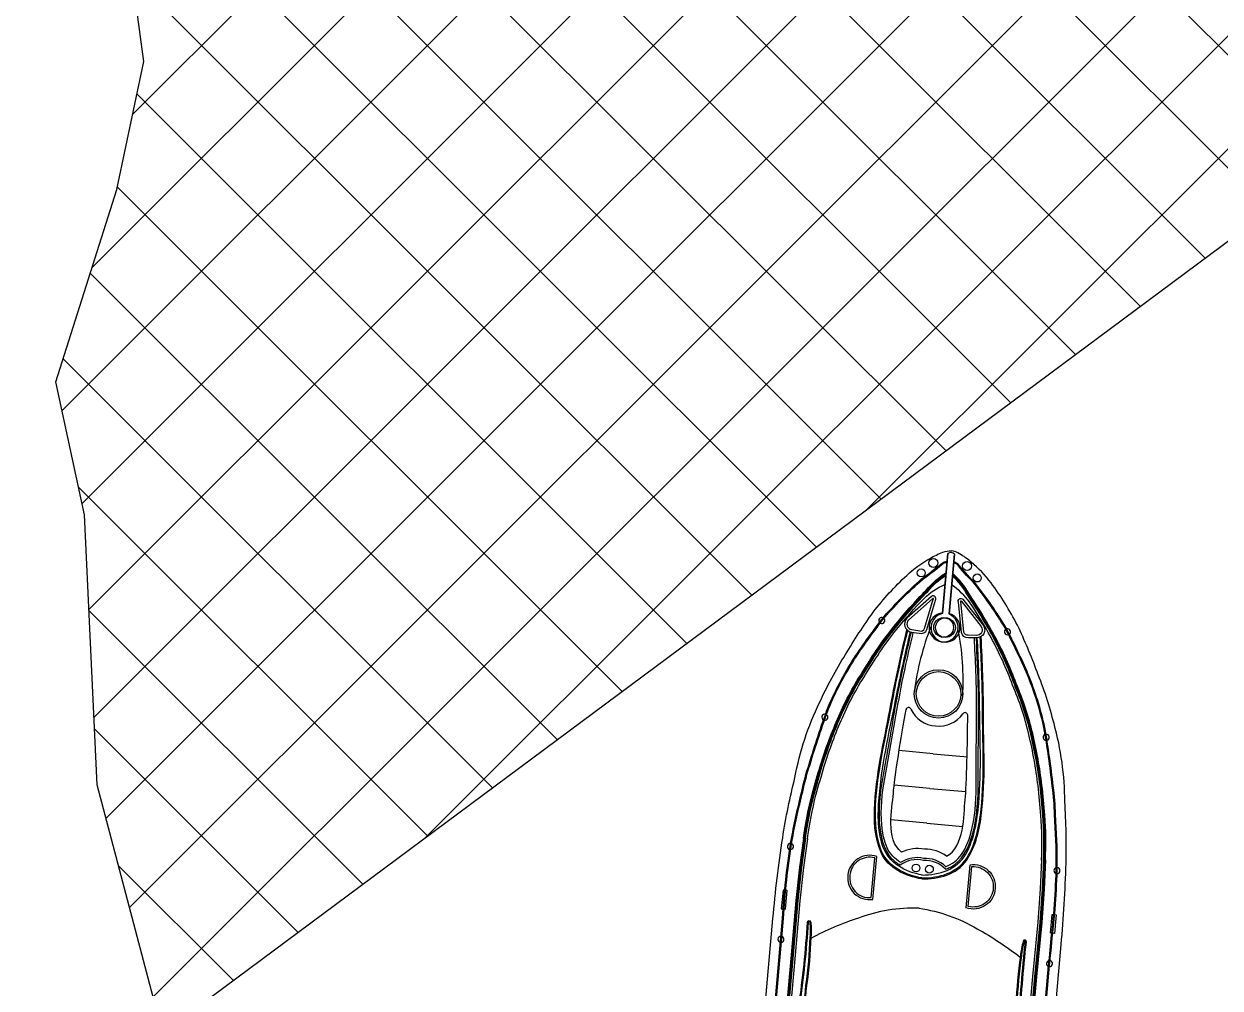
# Model space of a CAD drawing. Header units: metres. Extents: x 280204 to 282207, y 2050748 to 2054482.
# Drawn here: x 281516.3 to 281609.8, y 2051424.2 to 2051499.7 of the extents above; entities that cross this region are included whole.
import ezdxf

# ---------------------------------------------------------------- set-up
doc = ezdxf.new("R2010")
doc.units = ezdxf.units.M
doc.header["$MEASUREMENT"] = 0
doc.layers.add('PORT', color=5, linetype='Continuous')

msp = doc.modelspace()

# ---------------------------------------------------------------- linework, layer by layer
at = {"color": 32, "true_color": 0xcd6928}
for p, q in [((281587.384, 2051442.523), (281584.702, 2051442.766)), ((281587.384, 2051442.523), (281590.066, 2051442.281)), ((281587.138, 2051439.807), (281584.339, 2051440.06)), ((281587.138, 2051439.807), (281589.938, 2051439.554)), ((281586.893, 2051437.091), (281584.086, 2051437.345)), ((281586.893, 2051437.091), (281589.7, 2051436.837))]:
    msp.add_line(p, q, dxfattribs=at)
for points in [[(281582.814, 2051391.976, -0.01736), (281576.569, 2051392.691, -0.12634), (281573.695, 2051393.802, -0.172899), (281572.559, 2051397.74, -0.013884), (281572.736, 2051401.145, -0.008973), (281572.948, 2051406.01, -0.01509), (281573.298, 2051411.567, 0.002245), (281574.014, 2051420.121, -0.003342), (281574.853, 2051429.613, -0.016984), (281575.617, 2051435.947, -0.024546), (281576.577, 2051440.666, -0.067942), (281578.502, 2051446.535, -0.033948), (281580.534, 2051450.291, -0.022001), (281582.705, 2051453.61, -0.042872), (281585.327, 2051456.487, -0.059514), (281587.144, 2051457.816, -0.046364), (281588.152, 2051458.291, -0.104882), (281588.82, 2051458.407, -0.104882)], [(281582.814, 2051391.976, 0.01736), (281589.085, 2051391.56, 0.12634), (281592.112, 2051392.137, 0.172899), (281593.936, 2051395.807, 0.013884), (281594.372, 2051399.189, 0.008973), (281595.036, 2051404.012, 0.01509), (281595.688, 2051409.543, -0.002245), (281596.519, 2051418.086, 0.003342), (281597.396, 2051427.575, 0.016984), (281597.781, 2051433.943, 0.024546), (281597.682, 2051438.758, 0.067942), (281596.841, 2051444.877, 0.033948), (281595.516, 2051448.937, 0.022001), (281593.975, 2051452.591, 0.042872), (281591.912, 2051455.892, 0.059514), (281590.363, 2051457.525, 0.046364), (281589.457, 2051458.173, 0.104882), (281588.82, 2051458.407, 0.104882)], [(281573.677, 2051406.286, 0.006425), (281574.08, 2051411.522, 0.002217), (281574.794, 2051420.06, -0.003368), (281575.603, 2051429.628, -0.024633), (281576.255, 2051435.642, -0.015037), (281577.104, 2051439.553, -0.025439), (281577.679, 2051441.709, -0.013843), (281579.149, 2051446.115, -0.040266), (281581.171, 2051449.967, -0.016729), (281583.549, 2051453.267, -0.029739), (281586.477, 2051456.203, 0.01525), (281588.02, 2051457.395, -0.132389), (281588.336, 2051457.556, -0.028442), (281588.476, 2051457.586, -0.028442)], [(281573.753, 2051406.279, 0.006424), (281574.157, 2051411.516, 0.002217), (281574.87, 2051420.054, -0.003368), (281575.68, 2051429.622, -0.024633), (281576.33, 2051435.629, -0.015038), (281577.179, 2051439.535, -0.025461), (281577.753, 2051441.686, -0.013839), (281579.22, 2051446.087, -0.040238), (281581.235, 2051449.925, -0.016715), (281583.608, 2051453.218, -0.029693), (281586.525, 2051456.143, 0.015234), (281588.07, 2051457.337, -0.134036), (281588.354, 2051457.482, -0.024879), (281588.469, 2051457.507, -0.024879)], [(281594.293, 2051404.422, -0.006424), (281594.835, 2051409.647, -0.002217), (281595.664, 2051418.174, 0.003368), (281596.585, 2051427.732, 0.024633), (281597.022, 2051433.758, 0.015038), (281596.887, 2051437.753, 0.025461), (281596.709, 2051439.972, 0.013839), (281596.054, 2051444.564, 0.040238), (281594.761, 2051448.702, 0.016715), (281593.017, 2051452.367, 0.029693), (281590.672, 2051455.768, -0.015234), (281589.366, 2051457.219, 0.134036), (281589.113, 2051457.413, 0.024879), (281589.004, 2051457.459, 0.024879)], [(281594.369, 2051404.415, -0.006425), (281594.911, 2051409.639, -0.002217), (281595.74, 2051418.166, 0.003368), (281596.661, 2051427.724, 0.024633), (281597.099, 2051433.758, 0.015037), (281596.964, 2051437.757, 0.025439), (281596.785, 2051439.981, 0.013843), (281596.13, 2051444.579, 0.040266), (281594.832, 2051448.732, 0.016729), (281593.084, 2051452.405, 0.029739), (281590.73, 2051455.818, -0.01525), (281589.426, 2051457.268, 0.132389), (281589.144, 2051457.483, 0.028442), (281589.011, 2051457.538, 0.028442)], [(281577.247, 2051435.895, -0.031596), (281577.924, 2051439.364, -0.004928), (281578.566, 2051441.628, -0.02844), (281580.003, 2051445.466, -0.042875), (281581.973, 2051449.089, -0.035347), (281584.314, 2051452.475, -0.024093), (281586.851, 2051455.336, -0.079837), (281588.394, 2051456.681)], [(281577.323, 2051435.885, -0.031592), (281577.998, 2051439.345, -0.004926), (281578.639, 2051441.606, -0.028436), (281580.073, 2051445.436, -0.042895), (281582.038, 2051449.048, -0.035363), (281584.374, 2051452.426, -0.024111), (281586.908, 2051455.284, -0.077658), (281588.385, 2051456.585, -0.077658)], [(281577.399, 2051435.875, -0.031588), (281578.072, 2051439.325, -0.004924), (281578.713, 2051441.584, -0.028433), (281580.144, 2051445.405, -0.042917), (281582.103, 2051449.007, -0.035379), (281584.434, 2051452.378, -0.02413), (281586.965, 2051455.233, -0.075408), (281588.377, 2051456.488, -0.075408)], [(281596.014, 2051434.192, 0.031588), (281595.971, 2051437.706, 0.004924), (281595.746, 2051440.044, 0.028433), (281595.024, 2051444.059, 0.042917), (281593.742, 2051447.955, 0.035379), (281592.054, 2051451.689, 0.02413), (281590.076, 2051454.952, 0.075408), (281588.912, 2051456.439, 0.075408)], [(281596.091, 2051434.188, 0.031592), (281596.048, 2051437.713, 0.004926), (281595.822, 2051440.053, 0.028436), (281595.098, 2051444.077, 0.042895), (281593.813, 2051447.983, 0.035363), (281592.121, 2051451.726, 0.024111), (281590.141, 2051454.992, 0.077658), (281588.921, 2051456.536, 0.077658)], [(281596.167, 2051434.184, 0.031596), (281596.124, 2051437.719, 0.004928), (281595.898, 2051440.061, 0.02844), (281595.173, 2051444.095, 0.042875), (281593.885, 2051448.012, 0.035347), (281592.189, 2051451.762, 0.024093), (281590.207, 2051455.032, 0.079837), (281588.93, 2051456.632)], [(281577.552, 2051435.855, -0.031581), (281578.22, 2051439.285, -0.00492), (281578.86, 2051441.54, -0.028426), (281580.284, 2051445.343, -0.042959), (281582.234, 2051448.926, -0.035411), (281584.553, 2051452.282, -0.028829), (281586.676, 2051454.68, -0.092336), (281588.312, 2051455.77, -0.080328)], [(281595.861, 2051434.2, 0.031581), (281595.818, 2051437.694, 0.00492), (281595.593, 2051440.027, 0.028426), (281594.874, 2051444.024, 0.042959), (281593.599, 2051447.898, 0.035411), (281591.919, 2051451.616, 0.028829), (281590.261, 2051454.356, 0.092336), (281588.847, 2051455.721, 0.080328)], [(281585.69, 2051452.048), (281586.3, 2051451.948, 0.382221), (281586.901, 2051452.253), (281587.57, 2051454.545, 0.786544), (281587.261, 2051454.841), (281585.331, 2051453.128, 0.616464), (281585.69, 2051452.048, 3.844907)], [(281590.759, 2051451.59), (281590.141, 2051451.601, -0.382221), (281589.604, 2051452.009), (281589.357, 2051454.383, -0.786544), (281589.715, 2051454.619), (281591.306, 2051452.588, -0.616464), (281590.759, 2051451.59, -3.844907)], [(281577.247, 2051435.895), (281576.936, 2051433.649), (281576.646, 2051431.042), (281576.288, 2051426.786), (281575.76, 2051420.943), (281575.02, 2051411.564, -0.002601), (281574.672, 2051406.467, 0.004411), (281574.372, 2051402.133, 0.013009), (281574.304, 2051399.143, 0.113396), (281574.725, 2051397.503, 0.146005), (281575.443, 2051396.761, 1.595219)], [(281577.323, 2051435.885), (281577.012, 2051433.64), (281576.722, 2051431.035), (281576.365, 2051426.779), (281575.836, 2051420.937), (281575.097, 2051411.559, -0.002601), (281574.748, 2051406.461, 0.004411), (281574.449, 2051402.129, 0.013003), (281574.381, 2051399.144, 0.113337), (281574.793, 2051397.538, 0.144821), (281575.466, 2051396.837, 0.138987)], [(281577.399, 2051435.874), (281577.088, 2051433.63), (281576.799, 2051431.027), (281576.441, 2051426.773), (281575.913, 2051420.93), (281575.173, 2051411.553, -0.002601), (281574.825, 2051406.455, 0.00441), (281574.525, 2051402.124, 0.012997), (281574.458, 2051399.145, 0.113276), (281574.862, 2051397.573, 0.142458), (281575.491, 2051396.911, 0.142458)], [(281577.551, 2051435.853), (281577.241, 2051433.611), (281576.952, 2051431.013), (281576.594, 2051426.759), (281576.066, 2051420.918), (281575.327, 2051411.542, -0.002601), (281574.978, 2051406.443, 0.00441), (281574.679, 2051402.116, 0.002867), (281574.651, 2051401.461, 0.002867)], [(281582.677, 2051431.12), (281582.981, 2051434.483, 0.483063), (281580.716, 2051433.028, 0.50024), (281582.677, 2051431.12, 0.418424)], [(281589.969, 2051430.461), (281590.273, 2051433.824, -0.483063), (281592.241, 2051431.986, -0.50024), (281589.969, 2051430.461, -0.418424)], [(281596.014, 2051434.191), (281595.918, 2051431.928), (281595.735, 2051429.315), (281595.324, 2051425.065), (281594.796, 2051419.223), (281593.841, 2051409.865, 0.002601), (281593.27, 2051404.787, -0.00441), (281592.788, 2051400.473, -0.012997), (281592.32, 2051397.53, -0.113276), (281591.641, 2051396.056, -0.142458), (281590.902, 2051395.518, -0.142458)], [(281596.091, 2051434.188), (281595.994, 2051431.923), (281595.812, 2051429.309), (281595.4, 2051425.058), (281594.872, 2051419.216), (281593.918, 2051409.857, 0.002601), (281593.346, 2051404.779, -0.004411), (281592.864, 2051400.464, -0.013003), (281592.395, 2051397.515, -0.113337), (281591.701, 2051396.009, -0.144821), (281590.913, 2051395.44, -0.138987)], [(281596.167, 2051434.184), (281596.071, 2051431.919), (281595.888, 2051429.303), (281595.477, 2051425.051), (281594.949, 2051419.208), (281593.994, 2051409.849, 0.002601), (281593.422, 2051404.771, -0.004411), (281592.94, 2051400.454, -0.013009), (281592.471, 2051397.5, -0.113396), (281591.762, 2051395.963, -0.146005), (281590.923, 2051395.361, -1.595219)], [(281595.861, 2051434.197), (281595.764, 2051431.936), (281595.582, 2051429.328), (281595.171, 2051425.08), (281594.643, 2051419.238), (281593.689, 2051409.882, 0.002601), (281593.117, 2051404.803, -0.00441), (281592.635, 2051400.493, -0.002867), (281592.546, 2051399.843, -0.002867)], [(281586.29, 2051430.425, 0.096403), (281581.533, 2051429.659, 0.040538), (281577.818, 2051428.069, 1.92312)], [(281586.29, 2051430.425, -0.096403), (281590.832, 2051428.818, -0.040538), (281594.202, 2051426.588, -1.92312)], [(281581.952, 2051398.809), (281580.566, 2051398.934, -0.202722), (281575.992, 2051401.394, -0.178768), (281575.238, 2051403.801, 0.010028), (281575.566, 2051408.564, -0.005356), (281576.211, 2051416.416, -0.016605), (281576.883, 2051422.753, 0.018921), (281577.558, 2051429.33, -0.925873), (281577.817, 2051429.345, -0.041202), (281577.822, 2051428.164, -0.024461), (281577.487, 2051424.389, 0.012888), (281576.873, 2051417.112, -0.019359), (281576.405, 2051412.864, 0.002375), (281575.861, 2051407.949, -0.006386), (281575.603, 2051404.812, -0.013656), (281575.474, 2051403.557, -0.862706), (281575.234, 2051403.552, 0.648089)], [(281575.311, 2051403.561, -0.016488), (281575.315, 2051403.796, 0.010023), (281575.643, 2051408.56, -0.005356), (281576.287, 2051416.41, -0.016607), (281576.959, 2051422.742, 0.018921), (281577.635, 2051429.325, 0.01143), (281577.635, 2051429.328, -0.913283), (281577.74, 2051429.336, -0.041174), (281577.745, 2051428.169, -0.024478), (281577.411, 2051424.398, 0.012889), (281576.796, 2051417.117, -0.019362), (281576.329, 2051412.874, 0.002377), (281575.785, 2051407.955, -0.006391), (281575.527, 2051404.818, -0.013664), (281575.398, 2051403.567, 0.000701), (281575.398, 2051403.567, -0.819976), (281575.311, 2051403.561, -0.819976)], [(281584.754, 2051398.555), (281586.273, 2051398.418, 0.202722), (281591.213, 2051400.018, 0.178768), (281592.387, 2051402.25, -0.010028), (281592.919, 2051406.995, 0.005356), (281593.693, 2051414.835, 0.016605), (281594.168, 2051421.19, -0.018921), (281594.684, 2051427.781, 0.925873), (281594.432, 2051427.842, 0.041202), (281594.215, 2051426.682, 0.024461), (281593.867, 2051422.908, -0.012888), (281593.167, 2051415.639, 0.019359), (281592.864, 2051411.375, -0.002375), (281592.518, 2051406.443, 0.006386), (281592.209, 2051403.31, 0.013656), (281592.111, 2051402.053, 0.862706), (281592.347, 2051402.005, -0.648089)], [(281592.273, 2051402.027, 0.016488), (281592.311, 2051402.259, -0.010023), (281592.843, 2051407.005, 0.005356), (281593.616, 2051414.843, 0.016607), (281594.092, 2051421.193, -0.018921), (281594.608, 2051427.79, -0.01143), (281594.608, 2051427.793, 0.913283), (281594.506, 2051427.82, 0.041174), (281594.291, 2051426.673, 0.024478), (281593.944, 2051422.903, -0.012889), (281593.243, 2051415.63, 0.019362), (281592.941, 2051411.372, -0.002377), (281592.594, 2051406.435, 0.006391), (281592.286, 2051403.303, 0.013664), (281592.188, 2051402.049, -0.000701), (281592.188, 2051402.049, 0.819976), (281592.273, 2051402.027, 0.819976)]]:
    msp.add_lwpolyline(points, format="xyb", dxfattribs=at)
for points in [[(281588.532, 2051458.206), (281588.106, 2051453.498)], [(281588.11, 2051453.534), (281588.532, 2051458.206)], [(281589.067, 2051458.157), (281588.642, 2051453.45)], [(281588.645, 2051453.486), (281589.067, 2051458.157)], [(281575.772, 2051431.833), (281575.64, 2051431.845), (281575.508, 2051430.388), (281575.651, 2051430.375)], [(281575.728, 2051430.368), (281575.828, 2051430.359), (281575.96, 2051431.816), (281575.849, 2051431.826)], [(281596.671, 2051428.474), (281596.57, 2051428.483), (281596.702, 2051429.94), (281596.813, 2051429.93)], [(281596.89, 2051429.923), (281597.022, 2051429.911), (281596.89, 2051428.454), (281596.747, 2051428.467)]]:
    msp.add_lwpolyline(points, dxfattribs=at)
for points in [[(281585.719, 2051452.238), (281586.341, 2051452.136, 0.383069), (281586.72, 2051452.316), (281587.396, 2051454.632, 0.853636), (281587.371, 2051454.683), (281585.463, 2051452.989, 0.613527)], [(281590.764, 2051451.782), (281590.134, 2051451.793, -0.383069), (281589.794, 2051452.038), (281589.544, 2051454.438, -0.853636), (281589.577, 2051454.483), (281591.151, 2051452.475, -0.613527)], [(281582.535, 2051431.258), (281582.817, 2051434.372, 0.460147), (281580.868, 2051433.011, 0.47706)], [(281590.133, 2051430.571), (281590.415, 2051433.685, -0.460147), (281592.088, 2051431.996, -0.47706)]]:
    msp.add_lwpolyline(points, format="xyb", close=True, dxfattribs=at)
for centre, radius in [((281587.407, 2051457.459), 0.349), ((281586.451, 2051456.677), 0.313), ((281590.04, 2051457.221), 0.349), ((281590.841, 2051456.28), 0.313), ((281588.203, 2051452.407), 0.771), ((281588.351, 2051452.393), 0.771), ((281587.807, 2051447.205), 1.896), ((281587.807, 2051447.205), 1.896), ((281587.807, 2051447.205), 1.743), ((281587.807, 2051447.205), 1.743), ((281586.048, 2051433.578), 0.305), ((281587.094, 2051433.483), 0.305)]:
    msp.add_circle(centre, radius, dxfattribs=at)
for centre, radius, start, end in [((281588.767, 2051457.814), 0.456, 48.74084, 120.92612), ((281588.767, 2051457.814), 0.456, 48.74084, 120.92612), ((281583.374, 2051452.955), 0.237, 65.06391, 220.20596), ((281583.374, 2051452.955), 0.237, 238.84372, 46.42614), ((281588.203, 2051452.407), 1.132, 94.71745, 67.16701), ((281588.351, 2051452.393), 1.132, 102.49995, 74.94951), ((281605.922, 2051445.002), 20.143, 158.16086, 173.23167), ((281569.591, 2051448.287), 20.143, 356.43529, 11.5061), ((281593.2, 2051452.066), 0.237, 123.24082, 290.82324), ((281593.2, 2051452.066), 0.237, 309.461, 104.60305), ((281578.911, 2051445.379), 0.237, 76.44933, 244.545), ((281578.911, 2051445.379), 0.237, 263.18006, 57.81427), ((281585.462, 2051445.937), 0.202, 24.02809, 170.49583), ((281587.717, 2051446.975), 2.281, 204.77271, 266.57383), ((281587.855, 2051446.963), 2.281, 263.09313, 324.89425), ((281589.887, 2051445.537), 0.202, 359.17113, 145.63887), ((281596.232, 2051443.813), 0.237, 111.85269, 266.4869), ((281596.232, 2051443.813), 0.237, 285.12196, 93.21763), ((281576.215, 2051435.256), 0.237, 86.15304, 256.55963), ((281576.215, 2051435.256), 0.237, 275.21852, 67.49415), ((281586.114, 2051432.088), 2.3, 76.12194, 123.87169), ((281586.161, 2051432.204), 2.894, 79.107, 115.70934), ((281586.762, 2051432.03), 2.3, 45.79527, 93.54502), ((281586.736, 2051432.152), 2.894, 53.95762, 90.55996), ((281586.114, 2051432.088), 2.146, 76.12194, 127.32906), ((281586.762, 2051432.03), 2.146, 42.3379, 93.54502), ((281597.068, 2051433.37), 0.237, 102.17281, 254.44844), ((281597.068, 2051433.37), 0.237, 273.10733, 83.51392), ((281575.476, 2051427.991), 0.237, 89.86358, 259.9627), ((281575.476, 2051427.991), 0.237, 278.62287, 71.2034), ((281596.492, 2051426.091), 0.237, 98.46355, 251.04408), ((281596.492, 2051426.091), 0.237, 269.70426, 79.80338)]:
    msp.add_arc(centre, radius, start, end, dxfattribs=at)
for points, knots in [([(281586.497, 2051432.719), (281585.201, 2051432.947), (281583.868, 2051433.542), (281582.775, 2051436.011), (281582.742, 2051437.412), (281582.986, 2051441.343), (281583.619, 2051443.812), (281584.435, 2051448.326), (281584.866, 2051450.241), (281585.334, 2051452.226)], [0, 0, 0, 0, 0.0462196, 0.0462196, 0.0924392, 0.0924392, 0.1947325, 0.1947325, 0.2709084, 0.2709084, 0.2709084, 0.2709084]), ([(281586.511, 2051432.795), (281585.176, 2051433.029), (281583.847, 2051433.677), (281582.81, 2051436.234), (281582.82, 2051437.664), (281583.115, 2051441.61), (281583.736, 2051444.09), (281584.55, 2051448.489), (281584.957, 2051450.294), (281585.4, 2051452.169)], [0, 0, 0, 0, 0.0480884, 0.0480884, 0.0961768, 0.0961768, 0.1985377, 0.1985377, 0.2704106, 0.2704106, 0.2704106, 0.2704106]), ([(281586.551, 2051433.022), (281585.187, 2051433.261), (281583.927, 2051433.942), (281582.997, 2051436.564), (281583.059, 2051438.024), (281583.426, 2051442.026), (281584.041, 2051444.574), (281584.863, 2051448.829), (281585.231, 2051450.454), (281585.61, 2051452.067)], [0, 0, 0, 0, 0.0508337, 0.0508337, 0.1016674, 0.1016674, 0.2060328, 0.2060328, 0.2709084, 0.2709084, 0.2709084, 0.2709084]), ([(281584.813, 2051433.795), (281584.559, 2051433.944), (281583.571, 2051434.693), (281582.885, 2051437.924), (281583.823, 2051442.382), (281584.593, 2051447.395), (281585.367, 2051450.697), (281585.684, 2051452.049)], [0.0234044, 0.0234044, 0.0234044, 0.0234044, 0.0350942, 0.0739111, 0.138251, 0.2165713, 0.2709084, 0.2709084, 0.2709084, 0.2709084]), ([(281584.832, 2051433.998), (281584.377, 2051434.289), (281584.01, 2051434.656), (281583.312, 2051436.217), (281583.275, 2051437.588), (281583.459, 2051439.993), (281583.706, 2051441.158), (281584.353, 2051444.724), (281584.731, 2051447.136), (281585.442, 2051450.342), (281585.638, 2051451.178), (281585.834, 2051452.014)], [0.0248254, 0.0248254, 0.0248254, 0.0248254, 0.0474598, 0.0474598, 0.0949196, 0.0949196, 0.1423794, 0.1423794, 0.237299, 0.237299, 0.2709084, 0.2709084, 0.2709084, 0.2709084]), ([(281586.497, 2051432.719), (281587.814, 2051432.711), (281589.232, 2051433.057), (281590.75, 2051435.29), (281591.034, 2051436.662), (281591.499, 2051440.573), (281591.32, 2051443.116), (281591.326, 2051447.703), (281591.245, 2051449.664), (281591.141, 2051451.701)], [0, 0, 0, 0, 0.0462196, 0.0462196, 0.0924392, 0.0924392, 0.1947325, 0.1947325, 0.2709084, 0.2709084, 0.2709084, 0.2709084]), ([(281586.498, 2051432.796), (281587.854, 2051432.787), (281589.277, 2051433.186), (281590.755, 2051435.516), (281591.002, 2051436.925), (281591.419, 2051440.859), (281591.254, 2051443.41), (281591.242, 2051447.884), (281591.165, 2051449.732), (281591.066, 2051451.657)], [0, 0, 0, 0, 0.0480884, 0.0480884, 0.0961768, 0.0961768, 0.1985377, 0.1985377, 0.2704106, 0.2704106, 0.2704106, 0.2704106]), ([(281586.499, 2051433.026), (281587.884, 2051433.017), (281589.245, 2051433.461), (281590.631, 2051435.874), (281590.831, 2051437.321), (281591.188, 2051441.324), (281591.04, 2051443.941), (281590.995, 2051448.275), (281590.924, 2051449.939), (281590.841, 2051451.594)], [0, 0, 0, 0, 0.0508337, 0.0508337, 0.1016674, 0.1016674, 0.2060328, 0.2060328, 0.2709084, 0.2709084, 0.2709084, 0.2709084]), ([(281588.348, 2051433.475), (281588.624, 2051433.577), (281589.731, 2051434.136), (281590.985, 2051437.192), (281590.862, 2051441.746), (281591.004, 2051446.816), (281590.834, 2051450.203), (281590.765, 2051451.59)], [0.0234044, 0.0234044, 0.0234044, 0.0234044, 0.0350942, 0.0739111, 0.138251, 0.2165713, 0.2709084, 0.2709084, 0.2709084, 0.2709084]), ([(281588.365, 2051433.678), (281588.865, 2051433.883), (281589.292, 2051434.179), (281590.259, 2051435.589), (281590.541, 2051436.931), (281590.792, 2051439.33), (281590.757, 2051440.52), (281590.761, 2051444.144), (281590.821, 2051446.586), (281590.697, 2051449.867), (281590.654, 2051450.724), (281590.611, 2051451.582)], [0.0248254, 0.0248254, 0.0248254, 0.0248254, 0.0474598, 0.0474598, 0.0949196, 0.0949196, 0.1423794, 0.1423794, 0.237299, 0.237299, 0.2709084, 0.2709084, 0.2709084, 0.2709084]), ([(281584.905, 2051434.811), (281583.653, 2051435.807), (281584.178, 2051438.23), (281584.374, 2051440.683), (281584.886, 2051443.876), (281585.264, 2051445.975)], [0.0313661, 0.0313661, 0.0313661, 0.0313661, 0.1084744, 0.1084744, 0.1920729, 0.1920729, 0.1920729, 0.1920729]), ([(281588.439, 2051434.492), (281589.849, 2051435.247), (281589.768, 2051437.725), (281590.015, 2051440.173), (281590.084, 2051443.406), (281590.089, 2051445.539)], [0.0313661, 0.0313661, 0.0313661, 0.0313661, 0.1084744, 0.1084744, 0.1920729, 0.1920729, 0.1920729, 0.1920729])]:
    msp.add_open_spline(points, degree=3, knots=knots, dxfattribs=at)
at = {"layer": 'PORT', "linetype": 'Continuous'}
for p, q in [((281520.8, 2051462.106), (281650.954, 2051592.261)), ((281519.228, 2051469.373), (281640.592, 2051590.738)), ((281521.575, 2051480.559), (281630.726, 2051589.71)), ((281524.774, 2051492.597), (281621.097, 2051588.92)), ((281521.338, 2051453.806), (281656.046, 2051588.514)), ((281618.81, 2051488.853), (281523.122, 2051584.541)), ((281613.742, 2051485.083), (281519.438, 2051579.386)), ((281521.732, 2051445.361), (281656.597, 2051580.226)), ((281608.673, 2051481.313), (281516.252, 2051573.734)), ((281522.673, 2051437.463), (281657.148, 2051571.938)), ((281524.521, 2051430.472), (281657.666, 2051563.617)), ((281603.604, 2051477.543), (281525.569, 2051555.578)), ((281526.368, 2051423.48), (281657.8, 2051554.912)), ((281598.535, 2051473.773), (281525.176, 2051547.132)), ((281547.652, 2051435.925), (281657.935, 2051546.208)), ((281593.467, 2051470.002), (281524.267, 2051539.202)), ((281582.152, 2051461.586), (281658.069, 2051537.504)), ((281588.398, 2051466.232), (281523.004, 2051531.627)), ((281583.329, 2051462.462), (281521.962, 2051523.829)), ((281578.261, 2051458.692), (281523.349, 2051513.603)), ((281573.192, 2051454.922), (281524.737, 2051503.377)), ((281568.123, 2051451.152), (281525.106, 2051494.169)), ((281563.055, 2051447.382), (281523.564, 2051486.872)), ((281557.986, 2051443.612), (281521.445, 2051480.152)), ((281552.917, 2051439.841), (281519.313, 2051473.445)), ((281547.848, 2051436.071), (281520.52, 2051463.4)), ((281542.78, 2051432.301), (281521.341, 2051453.74)), ((281537.711, 2051428.531), (281521.774, 2051444.468)), ((281532.642, 2051424.761), (281523.655, 2051433.748))]:
    msp.add_line(p, q, dxfattribs=at)
at = {"layer": 'PORT'}
for p, q in [((281525.642, 2051496.702), (281521.846, 2051524.686)), ((281658.367, 2051518.275), (281527.116, 2051420.651)), ((281523.528, 2051486.704), (281525.642, 2051496.702)), ((281518.738, 2051471.636), (281523.528, 2051486.704)), ((281520.992, 2051461.216), (281518.738, 2051471.636)), ((281521.978, 2051440.093), (281520.992, 2051461.216)), ((281527.116, 2051420.651), (281521.978, 2051440.093))]:
    msp.add_line(p, q, dxfattribs=at)

doc.saveas('drawing.dxf')
